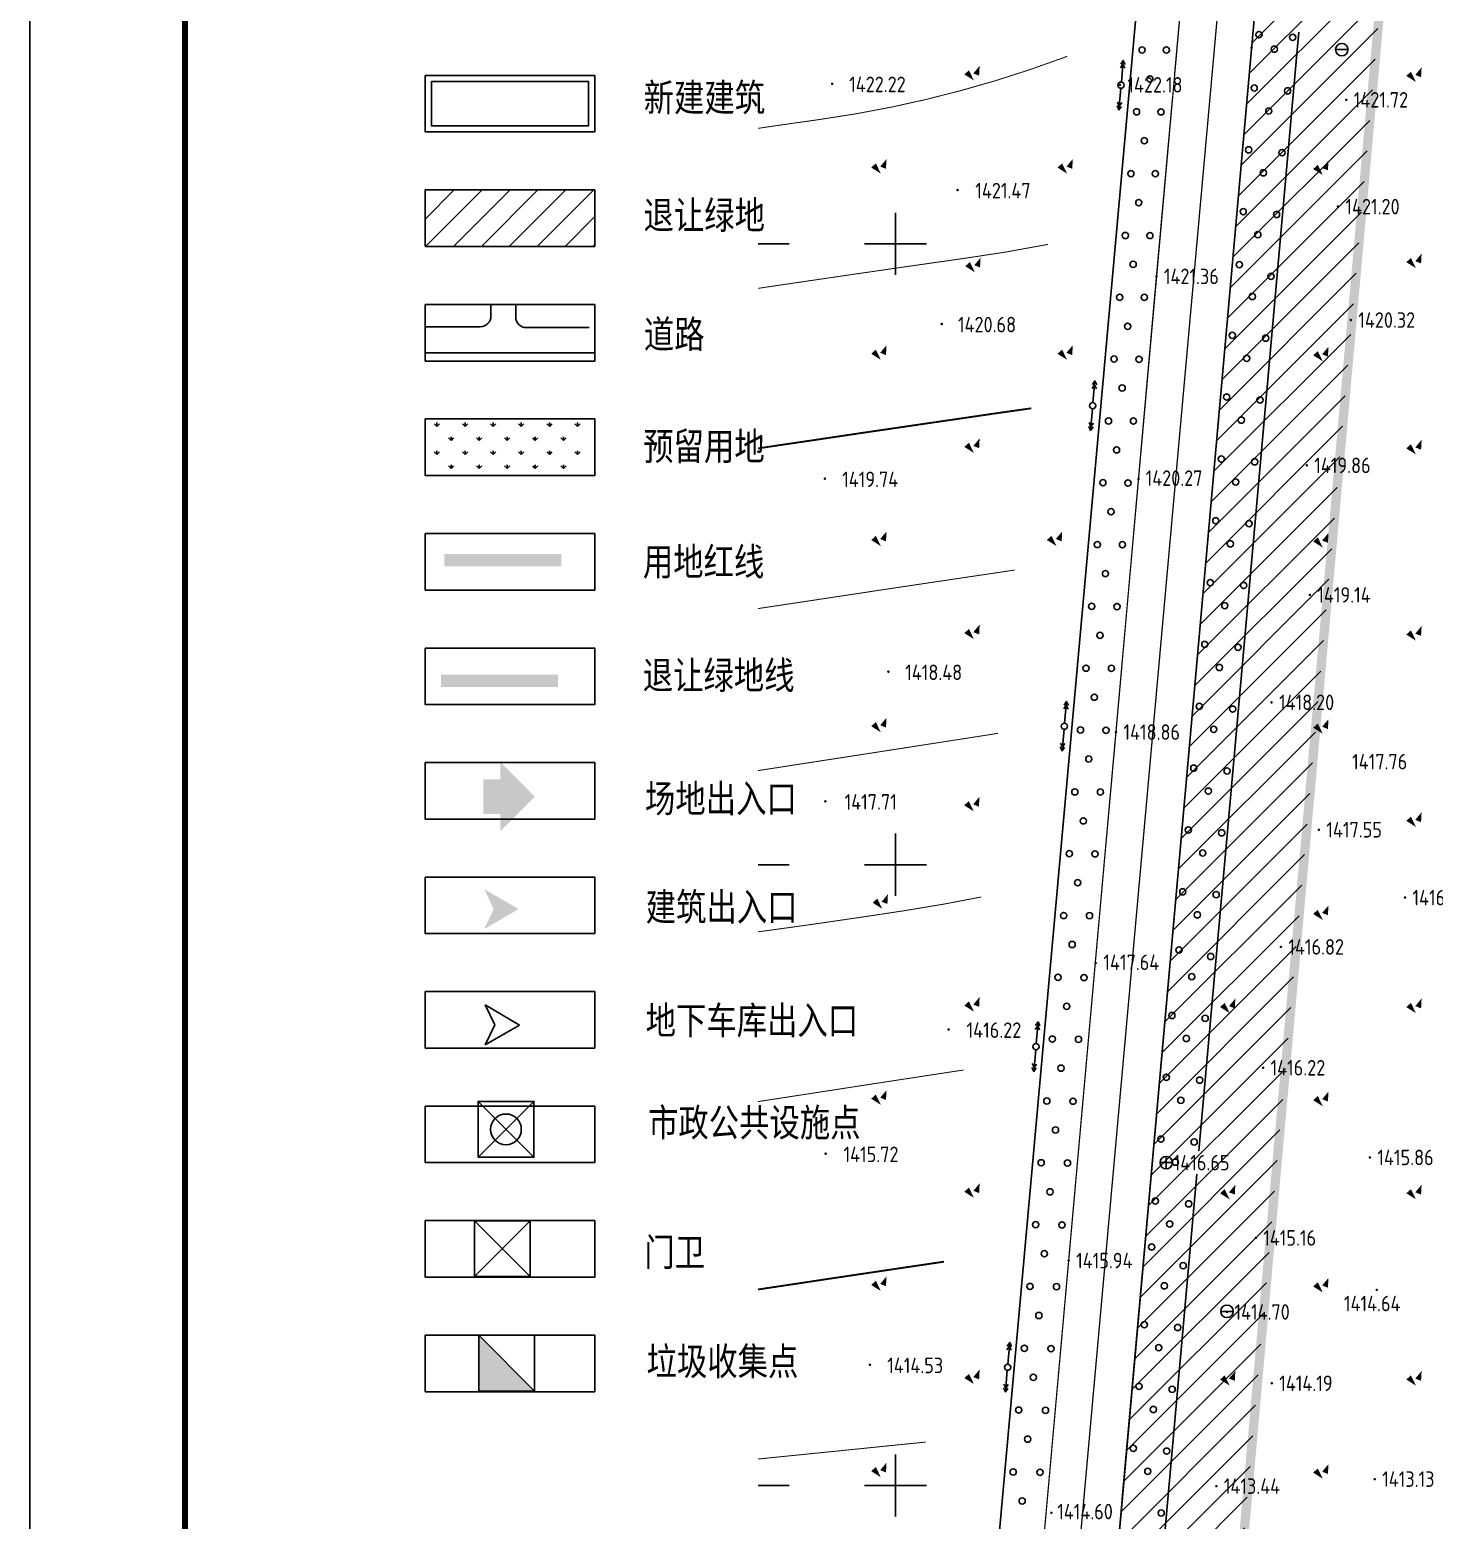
# Model space of a CAD drawing. Extents: x -2226 to 12369489, y -12501589 to 2275.
# Drawn here: x 5663292.6 to 5663518.8, y -6547813 to -6547572.9 of the extents above; entities that cross this region are included whole.
import ezdxf
from ezdxf.enums import TextEntityAlignment as Align

# ---------------------------------------------------------------- set-up
doc = ezdxf.new("R2010")
doc.units = 0
doc.header["$LTSCALE"] = 1000
doc.header["$MEASUREMENT"] = 0
for name, pattern in [('ACAD_ISO05W100', [34, 24, -3, 0.5, -3, 0.5, -3]), ('DASHDOT2', [0.5, 0.25, -0.125, 0, -0.125]), ('DIVIDE', [1.25, 0.5, -0.25, 0, -0.25, 0, -0.25])]:
    doc.linetypes.add(name, pattern=pattern)
doc.layers.get('0').update_dxf_attribs({"linetype": 'CONTINUOUS'})
for name, color, linetype in [('DLSS', 4, 'CONTINUOUS'), ('PUB_DIM', 3, 'CONTINUOUS'), ('PUB_HATCH', 8, 'CONTINUOUS'), ('PUB_TEXT', 7, 'CONTINUOUS'), ('PUB_TITLE', 7, 'CONTINUOUS'), ('TEXT', 7, 'CONTINUOUS'), ('周边地形图', 8, 'CONTINUOUS'), ('外轮廓线', 2, 'CONTINUOUS'), ('建筑轮廓', 2, 'CONTINUOUS'), ('用地红线', 1, 'DIVIDE'), ('看线', 92, 'CONTINUOUS'), ('红线', 1, 'CONTINUOUS'), ('车行道', 5, 'CONTINUOUS')]:
    doc.layers.add(name, color=color, linetype=linetype)
doc.layers.add('道路红线', color=1, linetype='CONTINUOUS', lineweight=0)
doc.styles.add('HT', font='simhei.ttf', dxfattribs={"width": 0.8})
doc.styles.get("Standard").update_dxf_attribs({"font": 'GBENOR', "bigfont": 'GBCBIG'})

# ---------------------------------------------------------------- blocks, each defined once
blk = doc.blocks.new('gc170')
at = {"linetype": 'Continuous'}
blk.add_circle((0, 0), 0.5, dxfattribs=at)
blk = doc.blocks.new('GC042')
blk.add_line((-1, 0), (1, 0))
blk.add_circle((0, 0), 1)
blk = doc.blocks.new('gc090')
for points in [[(-1.02, 0.41, 1, 0, 0), (0.15, -0.9, 0, 0, 0)], [(1.07, 1.45, 0, 1, 0), (0.52, 0.05, 1, 1, 0)]]:
    blk.add_lwpolyline(points, format="xyseb")
blk = doc.blocks.new('gc013a')
at = {"linetype": 'Continuous'}
blk.add_line((0.5, 0), (4, 0), dxfattribs=at)
at = {"linetype": 'Continuous', "flags": 128}
for points in [[(2.77, 0.35), (3.38, 0), (2.77, -0.35)], [(3.39, 0.35), (4, 0), (3.39, -0.35)]]:
    blk.add_lwpolyline(points, dxfattribs=at)
blk = doc.blocks.new('GC200')
at = {"linetype": 'Continuous', "const_width": 0.2, "flags": 128}
blk.add_lwpolyline([(-0.1, 0, 1), (0.1, 0, 1)], format="xyb", close=True, dxfattribs=at)
blk = doc.blocks.new('gc043')
for p, q in [((-1, 0), (1, 0)), ((0, -1), (0, 1))]:
    blk.add_line(p, q)
blk.add_circle((0, 0), 1)
blk = doc.blocks.new('ewrtrtutr')
at = {"layer": '看线'}
for p, q in [((26808744, 21337593), (26813244, 21342093)), ((26808744, 21342093), (26813244, 21337593))]:
    blk.add_line(p, q, dxfattribs=at)
at = {"layer": '看线', "elevation": 489000}
blk.add_lwpolyline([(26808744, 21337593), (26813244, 21337593), (26813244, 21342093), (26808744, 21342093)], close=True, dxfattribs=at)
blk = doc.blocks.new('ewrt')
at = {"layer": 'PUB_TEXT'}
blk.add_circle((26810496, 21299523), 1237, dxfattribs=at)
at = {"layer": '看线'}
for p, q in [((26808246, 21301773), (26812746, 21297273)), ((26808246, 21297273), (26812746, 21301773))]:
    blk.add_line(p, q, dxfattribs=at)
at = {"layer": '看线', "elevation": 489000}
blk.add_lwpolyline([(26808246, 21297273), (26812746, 21297273), (26812746, 21301773), (26808246, 21301773)], close=True, dxfattribs=at)

msp = doc.modelspace()

# ---------------------------------------------------------------- hatches: boundary and pattern name
at = {"layer": 'PUB_DIM'}
msp.add_hatch(color=3, dxfattribs=at).paths.add_polyline_path([(5663367.3, -6547714.56), (5663365.79, -6547711.36), (5663371.32, -6547714.56), (5663365.79, -6547717.76)])
at = {"layer": 'PUB_HATCH'}
h = msp.add_hatch(dxfattribs=at)
h.set_pattern_fill('GRASS', color=256, scale=1599.999998, angle=360, style=0)
h.set_pattern_definition([(90, (5610842.0861, -6581263.4133), (-2.26274628, 2.26274207), [0.6000001, -3.92548404]), (44.9999466, (5610842.086, -6581263.4133), (-2.26274628, 2.26274207), [0.60000066, -2.60000285]), (135.0000534, (5610842.086, -6581263.4133), (-2.26274628, -2.26274207), [0.60000066, -2.60000285])])
h.paths.add_polyline_path([(5663382.18, -6547644.72), (5663382.18, -6547635.61), (5663356.27, -6547635.61), (5663356.27, -6547644.72)])
at = {"layer": 'PUB_TEXT'}
h = msp.add_hatch(dxfattribs=at)
h.set_pattern_fill('ANSI31', color=62, scale=2, style=0)
h.set_pattern_definition([(45, (5659762.3015, -6542474.5832), (-2.245064, 2.245064), [])])
h.paths.add_polyline_path([(5663473.99, -6547974.44), (5663811.29, -6548013.16), (5663803.53, -6548018.87), (5663798.4, -6548024.15), (5663793.4, -6548031.23), (5663457.36, -6547992.66), (5663455.09, -6547991.63), (5663453.92, -6547990.57), (5663452.92, -6547988.73), (5663452.74, -6547987.81), (5663493.87, -6547525.21), (5663494.28, -6547522.42), (5663495.13, -6547520.82), (5663496.36, -6547519.38), (5663497.42, -6547518.57), (5663499.28, -6547518), (5663502.79, -6547518.35), (5664257.18, -6547672.12), (5664260.62, -6547675.58), (5664263.78, -6547680.43), (5664265.2, -6547683.16), (5664266.64, -6547686.39), (5664267.08, -6547688.5), (5664267.32, -6547692.27), (5664267.25, -6547694.09), (5664234.43, -6547954.44), (5664230.47, -6547954.27), (5664222.81, -6547955.85), (5664215.94, -6547959.91), (5664213.24, -6547962.58), (5664247.31, -6547692.36), (5664246.5, -6547690.54), (5663512.56, -6547540.76)])
h = msp.add_hatch(dxfattribs=at)
h.set_pattern_fill('ANSI31', color=3, scale=2, style=0)
h.set_pattern_definition([(45, (5659762.3015, -6542477.5375), (-2.245064, 2.245064), [])])
h.paths.add_polyline_path([(5663356.27, -6547598.71), (5663383.59, -6547598.71), (5663383.59, -6547607.82), (5663356.27, -6547607.82)])
msp.add_hatch(color=1, dxfattribs=at).paths.add_polyline_path([(5663368.4, -6547701.99), (5663373.94, -6547696.45), (5663368.4, -6547690.91), (5663368.4, -6547693.68), (5663365.64, -6547693.68), (5663365.64, -6547699.22), (5663368.4, -6547699.22)])
at = {"layer": '看线'}
msp.add_hatch(color=256, dxfattribs=at).paths.add_polyline_path([(5663364.9, -6547792.2), (5663373.9, -6547792.2), (5663364.9, -6547783.2)])

# ---------------------------------------------------------------- linework, layer by layer
at = {"color": 1, "linetype": 'Continuous'}
msp.add_line((5663365.93, -6547730), (5663371.48, -6547733.27), dxfattribs=at)
at = {"layer": 'DLSS', "linetype": 'Continuous', "const_width": 0.2, "flags": 128}
for points in [[(5663449.46, -6547888.01), (5663480.26, -6547543.48), (5663482.31, -6547519.18)], [(5663493.87, -6547525.21), (5663458.45, -6547922.35)], [(5663489.58, -6547573.29), (5663489.36, -6547575.78), (5663486.25, -6547610.77)], [(5663465.61, -6547707.41), (5663467.53, -6547686.05), (5663474.04, -6547612.64), (5663476.65, -6547583.66)]]:
    msp.add_lwpolyline(points, dxfattribs=at)
at = {"layer": 'PUB_TITLE'}
msp.add_lwpolyline([(5663292.59, -6548248.25), (5664481.59, -6548248.25), (5664481.59, -6547407.25), (5663292.59, -6547407.25)], close=True, dxfattribs=at)
at = {"layer": 'PUB_TITLE', "const_width": 1}
msp.add_lwpolyline([(5663317.59, -6548238.25), (5664471.59, -6548238.25), (5664471.59, -6547417.25), (5663317.59, -6547417.25)], close=True, dxfattribs=at)
at = {"layer": '周边地形图'}
for p, q in [((5663432, -6547612.41), (5663432, -6547602.41)), ((5663409.89, -6547607.41), (5663414.89, -6547607.41)), ((5663427, -6547607.41), (5663437, -6547607.41)), ((5663432, -6547712.41), (5663432, -6547702.41)), ((5663409.89, -6547707.41), (5663414.89, -6547707.41)), ((5663427, -6547707.41), (5663437, -6547707.41)), ((5663432, -6547812.41), (5663432, -6547802.41)), ((5663409.89, -6547807.41), (5663414.89, -6547807.41)), ((5663427, -6547807.41), (5663437, -6547807.41))]:
    msp.add_line(p, q, dxfattribs=at)
at = {"layer": '周边地形图', "const_width": 0.2, "flags": 128}
for points in [[(5663476.98, -6547579.91), (5663480.26, -6547543.48), (5663482.07, -6547522.85)], [(5663489.58, -6547573.29), (5663489.36, -6547575.78), (5663486.25, -6547610.77)], [(5663465.61, -6547707.41), (5663467.53, -6547686.05), (5663474.04, -6547612.64), (5663476.65, -6547583.66)], [(5663485.91, -6547614.52), (5663483.36, -6547643.26)], [(5663483.03, -6547647.01), (5663479.71, -6547684.17)], [(5663479.37, -6547687.92), (5663477.63, -6547707.41)], [(5663449.8, -6547884.26), (5663452.24, -6547856.8), (5663459.91, -6547771.18), (5663465.61, -6547707.41)], [(5663477.63, -6547707.41), (5663476.4, -6547721.25)], [(5663476.06, -6547725), (5663472.1, -6547769.31)], [(5663471.76, -6547773.06), (5663468.48, -6547809.74)]]:
    msp.add_lwpolyline(points, dxfattribs=at)
at = {"layer": '周边地形图', "flags": 128}
for points in [[(5663473.29, -6547542.25), (5663458.42, -6547707.41)], [(5663496.96, -6547573.29), (5663496.65, -6547576.78), (5663490.49, -6547646.14), (5663485.02, -6547707.41)], [(5663458.42, -6547707.41), (5663434.32, -6547975.05)], [(5663485.02, -6547707.41), (5663483.52, -6547724.13), (5663480.89, -6547753.53)], [(5663480.56, -6547757.28), (5663475.61, -6547812.62), (5663468.97, -6547887.14), (5663463.01, -6547954.06), (5663462.03, -6547965.51)]]:
    msp.add_lwpolyline(points, dxfattribs=at)
at = {"layer": '周边地形图', "const_width": 0.2, "flags": 128}
for points in [[(5663489.26, -6547575.78, 1), (5663489.46, -6547575.78, 1)], [(5663421.72, -6547581.61, 1), (5663421.92, -6547581.61, 1)], [(5663504.52, -6547584.2, 1), (5663504.72, -6547584.2, 1)], [(5663441.92, -6547598.73, 1), (5663442.12, -6547598.73, 1)], [(5663503.18, -6547601.4, 1), (5663503.38, -6547601.4, 1)], [(5663473.94, -6547612.64, 1), (5663474.14, -6547612.64, 1)], [(5663439.36, -6547620.31, 1), (5663439.56, -6547620.31, 1)], [(5663505.25, -6547619.67, 1), (5663505.45, -6547619.67, 1)], [(5663498.16, -6547643.08, 1), (5663498.36, -6547643.08, 1)], [(5663420.54, -6547645.23, 1), (5663420.74, -6547645.23, 1)], [(5663471.05, -6547645.29, 1), (5663471.25, -6547645.29, 1)], [(5663498.65, -6547663.95, 1), (5663498.85, -6547663.95, 1)], [(5663430.77, -6547676.32, 1), (5663430.97, -6547676.32, 1)], [(5663492.49, -6547681.26, 1), (5663492.69, -6547681.26, 1)], [(5663467.43, -6547686.05, 1), (5663467.63, -6547686.05, 1)], [(5663420.62, -6547697.2, 1), (5663420.82, -6547697.2, 1)], [(5663500.11, -6547701.78, 1), (5663500.31, -6547701.78, 1)], [(5663513.98, -6547712.71, 1), (5663514.18, -6547712.71, 1)], [(5663493.99, -6547720.65, 1), (5663494.19, -6547720.65, 1)], [(5663464.15, -6547723.25, 1), (5663464.35, -6547723.25, 1)], [(5663440.47, -6547733.96, 1), (5663440.67, -6547733.96, 1)], [(5663491.12, -6547740.12, 1), (5663491.32, -6547740.12, 1)], [(5663420.67, -6547753.97, 1), (5663420.87, -6547753.97, 1)], [(5663475.52, -6547755.41, 1), (5663475.72, -6547755.41, 1)], [(5663508.33, -6547754.57, 1), (5663508.53, -6547754.57, 1)], [(5663489.94, -6547767.53, 1), (5663490.14, -6547767.53, 1)], [(5663459.81, -6547771.18, 1), (5663460.01, -6547771.18, 1)], [(5663509.43, -6547775.9, 1), (5663509.63, -6547775.9, 1)], [(5663485.31, -6547779.46, 1), (5663485.51, -6547779.46, 1)], [(5663427.8, -6547787.97, 1), (5663428, -6547787.97, 1)], [(5663492.52, -6547790.95, 1), (5663492.72, -6547790.95, 1)], [(5663509.1, -6547806.39, 1), (5663509.3, -6547806.39, 1)], [(5663483.6, -6547807.52, 1), (5663483.8, -6547807.52, 1)], [(5663457.04, -6547811.81, 1), (5663457.24, -6547811.81, 1)]]:
    msp.add_lwpolyline(points, format="xyb", close=True, dxfattribs=at)
at = {"layer": '周边地形图'}
for points, const_width in [([(5663459.67, -6547577.18), (5663459.06, -6547577.42), (5663453.53, -6547579.38), (5663447.97, -6547581.16), (5663442.4, -6547582.75), (5663436.8, -6547584.17), (5663431.18, -6547585.41), (5663425.55, -6547586.47), (5663419.5, -6547587.41)], 0.15), ([(5663419.5, -6547587.41), (5663412.95, -6547588.34), (5663409.89, -6547588.79)], 0.15), ([(5663456.57, -6547607.47), (5663456.26, -6547607.54), (5663449.84, -6547608.71), (5663443.28, -6547609.71), (5663435.43, -6547610.83), (5663425.14, -6547612.32), (5663419.5, -6547613.15)], 0.15), ([(5663419.5, -6547613.15), (5663412.41, -6547614.19), (5663409.89, -6547614.57)], 0.15), ([(5663453.88, -6547633.89), (5663448.75, -6547634.62), (5663438.07, -6547636.18), (5663426.13, -6547637.93), (5663419.5, -6547638.92)], 0.3), ([(5663419.5, -6547638.92), (5663412.92, -6547639.89), (5663409.89, -6547640.35)], 0.3), ([(5663451.21, -6547659.95), (5663450.53, -6547660.05), (5663443.67, -6547661.07), (5663436.15, -6547662.19), (5663427.97, -6547663.42), (5663419.5, -6547664.7)], 0.15), ([(5663419.5, -6547664.7), (5663419.14, -6547664.76), (5663409.9, -6547666.15), (5663409.89, -6547666.16)], 0.15), ([(5663448.53, -6547686.25), (5663447.52, -6547686.41), (5663437.3, -6547688), (5663425.35, -6547689.86), (5663419.5, -6547690.76)], 0.15), ([(5663419.5, -6547690.76), (5663411.65, -6547691.98), (5663409.89, -6547692.25)], 0.15), ([(5663445.84, -6547712.61), (5663440.03, -6547713.72), (5663433.33, -6547714.84), (5663426.3, -6547715.9), (5663419.5, -6547716.89)], 0.15), ([(5663419.5, -6547716.89), (5663418.9, -6547716.98), (5663411.13, -6547718.06), (5663409.89, -6547718.22)], 0.15), ([(5663442.99, -6547740.48), (5663436.97, -6547741.4), (5663429.27, -6547742.58), (5663419.5, -6547744.09)], 0.15), ([(5663419.5, -6547744.09), (5663409.89, -6547745.57)], 0.15), ([(5663439.83, -6547771.36), (5663436.4, -6547771.87), (5663428.53, -6547773.04), (5663421.75, -6547774.05), (5663419.5, -6547774.39)], 0.3), ([(5663419.5, -6547774.39), (5663416.06, -6547774.91), (5663411.45, -6547775.6), (5663409.89, -6547775.84)], 0.3), ([(5663436.87, -6547800.42), (5663436.34, -6547800.48), (5663434.09, -6547800.7), (5663431.63, -6547800.95), (5663428.98, -6547801.22), (5663426.12, -6547801.51), (5663423.06, -6547801.82), (5663419.8, -6547802.15), (5663419.5, -6547802.18)], 0.15), ([(5663419.5, -6547802.18), (5663416.33, -6547802.5), (5663412.66, -6547802.87), (5663409.89, -6547803.15)], 0.15)]:
    msp.add_lwpolyline(points, dxfattribs=dict(at, const_width=const_width))
at = {"layer": '外轮廓线', "color": 0}
for points in [[(5663356.27, -6547580.26), (5663383.59, -6547580.26), (5663383.59, -6547589.37), (5663356.27, -6547589.37)], [(5663356.27, -6547598.71), (5663383.59, -6547598.71), (5663383.59, -6547607.82), (5663356.27, -6547607.82)], [(5663356.27, -6547617.16), (5663383.59, -6547617.16), (5663383.59, -6547626.27), (5663356.27, -6547626.27)], [(5663356.27, -6547635.61), (5663383.59, -6547635.61), (5663383.59, -6547644.72), (5663356.27, -6547644.72)], [(5663356.27, -6547654.06), (5663383.59, -6547654.06), (5663383.59, -6547663.16), (5663356.27, -6547663.16)], [(5663356.27, -6547672.51), (5663383.59, -6547672.51), (5663383.59, -6547681.61), (5663356.27, -6547681.61)], [(5663356.27, -6547690.96), (5663383.59, -6547690.96), (5663383.59, -6547700.06), (5663356.27, -6547700.06)], [(5663356.27, -6547709.41), (5663383.59, -6547709.41), (5663383.59, -6547718.51), (5663356.27, -6547718.51)], [(5663356.27, -6547727.85), (5663383.59, -6547727.85), (5663383.59, -6547736.96), (5663356.27, -6547736.96)], [(5663356.27, -6547746.3), (5663383.59, -6547746.3), (5663383.59, -6547755.41), (5663356.27, -6547755.41)], [(5663356.27, -6547764.75), (5663383.59, -6547764.75), (5663383.59, -6547773.86), (5663356.27, -6547773.86)], [(5663356.27, -6547783.2), (5663383.59, -6547783.2), (5663383.59, -6547792.31), (5663356.27, -6547792.31)]]:
    msp.add_lwpolyline(points, close=True, dxfattribs=at)
at = {"layer": '建筑轮廓'}
msp.add_lwpolyline([(5663357.27, -6547581.26), (5663382.59, -6547581.26), (5663382.59, -6547588.37), (5663357.27, -6547588.37)], close=True, dxfattribs=at)
at = {"layer": '用地红线', "color": 1, "linetype": 'ACAD_ISO05W100', "ltscale": 0.4}
msp.add_line((5663493.87, -6547525.21), (5663453.19, -6547982.57), dxfattribs=at)
at = {"layer": '用地红线', "color": 1, "linetype": 'DIVIDE', "ltscale": 15, "const_width": 1.5}
msp.add_lwpolyline([(5664246.39, -6547690.34), (5663731.16, -6547585.38), (5663512.56, -6547540.76), (5663473.99, -6547974.44), (5664201.2, -6548057.92), (5664247.28, -6547693.07), (5664247.31, -6547692.63), (5664247.31, -6547692.1), (5664246.62, -6547690.74)], close=True, dxfattribs=at)
at = {"layer": '用地红线', "color": 4, "linetype": 'DIVIDE', "ltscale": 15, "const_width": 1.5}
msp.add_lwpolyline([(5663512.56, -6547540.76), (5663658.06, -6547570.46), (5663605.21, -6547989.5), (5663473.99, -6547974.44)], close=True, dxfattribs=at)
at = {"layer": '看线', "color": 1}
for p, q in [((5663367.47, -6547733.22), (5663365.93, -6547730)), ((5663365.95, -6547736.41), (5663367.47, -6547733.22)), ((5663371.48, -6547733.27), (5663365.95, -6547736.41))]:
    msp.add_line(p, q, dxfattribs=at)
at = {"layer": '看线'}
msp.add_line((5663364.9, -6547783.2), (5663373.9, -6547792.2), dxfattribs=at)
msp.add_lwpolyline([(5663364.9, -6547792.2), (5663373.9, -6547792.2), (5663373.9, -6547783.2), (5663364.9, -6547783.2)], close=True, dxfattribs=at)
at = {"layer": '红线', "linetype": 'ACAD_ISO05W100', "ltscale": 0.2, "const_width": 2}
msp.add_lwpolyline([(5663359.38, -6547658.34), (5663378.22, -6547658.34)], dxfattribs=at)
at = {"layer": '红线', "color": 3, "linetype": 'ACAD_ISO05W100', "ltscale": 0.2, "const_width": 2}
msp.add_lwpolyline([(5663358.82, -6547677.8), (5663377.66, -6547677.8)], dxfattribs=at)
at = {"layer": '车行道', "color": 5}
for p, q in [((5663366.86, -6547619.03), (5663366.86, -6547617.16)), ((5663370.86, -6547619.17), (5663370.86, -6547617.16)), ((5663365.14, -6547620.75), (5663356.27, -6547620.75)), ((5663382.68, -6547620.89), (5663372.58, -6547620.89)), ((5663383.59, -6547624.97), (5663356.27, -6547624.97))]:
    msp.add_line(p, q, dxfattribs=at)
for centre, start, end in [((5663365.14, -6547619.03), 270, 0), ((5663372.58, -6547619.17), 180, 270)]:
    msp.add_arc(centre, 1.72, start, end, dxfattribs=at)
at = {"layer": '道路红线', "linetype": 'DASHDOT2', "ltscale": 25}
msp.add_line((5663489.1, -6547511.9), (5663445.45, -6547997.32), dxfattribs=at)

# ---------------------------------------------------------------- block references
at = {"layer": 'TEXT', "xscale": 0.002000007778406143, "yscale": 0.002000000327825546, "zscale": 0.001}
for name, p in [('ewrt', (5609748.08, -6590349.1)), ('ewrtrtutr', (5609746.49, -6590448.95))]:
    msp.add_blockref(name, p, dxfattribs=at)
at = {"layer": '周边地形图', "color": 8, "zscale": 0.001}
for name, p, rotation in [('gc170', (5663490.55, -6547573.71), 84.92526961732766), ('gc170', (5663496, -6547574.13), 84.92526961732766), ('gc170', (5663471.74, -6547576.17), 84.81798411676819), ('gc170', (5663475.65, -6547576.18), 84.92362745756222), ('gc170', (5663493.02, -6547576.04), 264.9189837998187), ('gc013a', (5663468.35, -6547581.84), 84.9410146467361), ('gc170', (5663472.99, -6547580.83), 264.8705264077778), ('gc013a', (5663468.35, -6547581.84), 264.9410146467361), ('gc170', (5663489.79, -6547582.29), 84.92526961732766), ('gc170', (5663495.16, -6547582.75), 84.92526961732766), ('gc170', (5663470.84, -6547586.13), 84.81798411676819), ('gc170', (5663474.76, -6547586.14), 84.92362745756222), ('gc170', (5663492.14, -6547586), 264.9189837998187), ('gc170', (5663472.09, -6547590.79), 264.8705264077778), ('gc170', (5663488.91, -6547592.25), 84.92526961732766), ('gc170', (5663494.27, -6547592.71), 84.92526961732766), ('gc170', (5663469.93, -6547596.09), 84.81798411676819), ('gc170', (5663473.88, -6547596.1), 84.92362745756222), ('gc170', (5663491.25, -6547595.96), 264.9189837998187), ('gc170', (5663471.2, -6547600.75), 264.8705264077778), ('gc170', (5663488.02, -6547602.21), 84.92526961732766), ('gc170', (5663493.39, -6547602.67), 84.92526961732766), ('gc170', (5663469.03, -6547606.05), 84.81798411676819), ('gc170', (5663472.99, -6547606.06), 84.92362745756222), ('gc170', (5663490.37, -6547605.92), 264.9189837998187), ('gc170', (5663470.3, -6547610.71), 264.8705264077778), ('gc170', (5663487.41, -6547610.76), 84.92526961732766), ('gc170', (5663492.5, -6547612.63), 84.92526961732766), ('gc170', (5663468.13, -6547616), 84.81798411676819), ('gc170', (5663472.11, -6547616.02), 84.92362745756222), ('gc170', (5663489.48, -6547615.88), 264.9189837998187), ('gc170', (5663469.41, -6547620.67), 264.8705264077778), ('gc170', (5663486.26, -6547622.13), 84.92526961732766), ('gc170', (5663491.62, -6547622.59), 84.92526961732766), ('gc170', (5663467.23, -6547625.96), 84.81798411676819), ('gc170', (5663471.22, -6547625.99), 84.92362745756222), ('gc170', (5663488.59, -6547625.84), 264.9189837998187), ('gc013a', (5663463.78, -6547633.47), 84.9410146467361), ('gc170', (5663468.52, -6547630.63), 264.8705264077778), ('gc170', (5663485.37, -6547632.09), 84.92526961732766), ('gc170', (5663490.73, -6547632.55), 84.92526961732766), ('gc013a', (5663463.78, -6547633.47), 264.9413782239917), ('gc170', (5663466.32, -6547635.92), 84.81798411676819), ('gc170', (5663470.34, -6547635.95), 84.92362745756222), ('gc170', (5663487.71, -6547635.8), 264.9189837998187), ('gc170', (5663467.62, -6547640.59), 264.8705264077778), ('gc170', (5663484.49, -6547642.05), 84.92526961732766), ('gc170', (5663489.85, -6547642.51), 84.92526961732766), ('gc170', (5663465.42, -6547645.88), 84.81798411676819), ('gc170', (5663469.45, -6547645.91), 84.92362745756222), ('gc170', (5663486.82, -6547645.76), 264.9189837998187), ('gc170', (5663466.73, -6547650.55), 264.8705264077778), ('gc170', (5663483.6, -6547652.01), 84.92526961732766), ('gc170', (5663488.96, -6547652.47), 84.92526961732766), ('gc170', (5663464.52, -6547655.84), 84.81798411676819), ('gc170', (5663468.57, -6547655.87), 84.92362745756222), ('gc170', (5663485.94, -6547655.72), 264.9189837998187), ('gc170', (5663465.83, -6547660.51), 264.8705264077778), ('gc170', (5663482.72, -6547661.97), 84.92526961732766), ('gc170', (5663488.08, -6547662.43), 84.92526961732766), ('gc170', (5663463.61, -6547665.8), 84.81798411676819), ('gc170', (5663467.68, -6547665.83), 84.92362745756222), ('gc170', (5663485.05, -6547665.68), 264.9189837998187), ('gc170', (5663464.94, -6547670.47), 264.8705264077778), ('gc170', (5663481.83, -6547671.93), 84.92526961732766), ('gc170', (5663487.2, -6547672.39), 84.92526961732766), ('gc170', (5663462.71, -6547675.76), 84.81798411676819), ('gc170', (5663466.8, -6547675.79), 84.92362745756222), ('gc170', (5663484.17, -6547675.64), 264.9189837998187), ('gc013a', (5663459.21, -6547685.1), 84.94137822399175), ('gc170', (5663464.05, -6547680.43), 264.8705264077778), ('gc170', (5663480.95, -6547681.9), 84.92526961732766), ('gc170', (5663486.31, -6547682.35), 84.92526961732766), ('gc013a', (5663459.21, -6547685.1), 264.9411358730216), ('gc170', (5663461.81, -6547685.72), 84.81798411676819), ('gc170', (5663465.91, -6547685.75), 84.92362745756222), ('gc170', (5663483.28, -6547685.6), 264.9189837998187), ('gc170', (5663463.15, -6547690.39), 264.8705264077778), ('gc170', (5663480.06, -6547691.86), 84.92526961732766), ('gc170', (5663485.43, -6547692.31), 84.92526961732766), ('gc170', (5663460.9, -6547695.68), 84.81798411676819), ('gc170', (5663465.03, -6547695.71), 84.92362745756222), ('gc170', (5663482.39, -6547695.56), 264.9189837998187), ('gc170', (5663462.26, -6547700.35), 264.8705264077778), ('gc170', (5663479.18, -6547701.82), 84.92526961732766), ('gc170', (5663484.54, -6547702.28), 84.92526961732766), ('gc170', (5663460, -6547705.64), 84.81798411676819), ('gc170', (5663464.14, -6547705.67), 84.92362745756222), ('gc170', (5663481.51, -6547705.53), 264.9189837998187), ('gc170', (5663461.36, -6547710.31), 264.8705264077778), ('gc170', (5663478.29, -6547711.78), 84.92526961732766), ('gc170', (5663483.66, -6547712.24), 84.92526961732766), ('gc170', (5663459.1, -6547715.6), 84.81798411676819), ('gc170', (5663463.26, -6547715.63), 84.92362745756222), ('gc170', (5663480.62, -6547715.49), 264.9189837998187), ('gc170', (5663460.47, -6547720.27), 264.8705264077778), ('gc170', (5663477.68, -6547721.16), 84.92526961732766), ('gc170', (5663482.77, -6547722.2), 84.92526961732766), ('gc170', (5663479.74, -6547725.45), 264.9189837998187), ('gc170', (5663458.19, -6547725.55), 84.81798411676819), ('gc170', (5663462.37, -6547725.59), 84.92362745756222), ('gc170', (5663459.57, -6547730.23), 264.8705264077778), ('gc170', (5663476.53, -6547731.7), 84.92526961732766), ('gc170', (5663481.89, -6547732.16), 84.92526961732766), ('gc013a', (5663454.64, -6547736.73), 84.94113587302154), ('gc170', (5663457.29, -6547735.51), 84.81798411676819), ('gc170', (5663461.49, -6547735.55), 84.92362745756222), ('gc170', (5663478.85, -6547735.41), 264.9189837998187), ('gc013a', (5663454.64, -6547736.73), 264.9411358730216), ('gc170', (5663458.68, -6547740.19), 264.8705264077778), ('gc170', (5663475.64, -6547741.66), 84.92526961732766), ('gc170', (5663481, -6547742.12), 84.92526961732766), ('gc170', (5663456.39, -6547745.47), 84.81798411676819), ('gc170', (5663460.6, -6547745.51), 84.92362745756222), ('gc170', (5663477.97, -6547745.37), 264.9189837998187), ('gc170', (5663457.79, -6547750.15), 264.8705264077778), ('gc170', (5663474.76, -6547751.62), 84.92526961732766), ('gc170', (5663480.12, -6547752.08), 84.92526961732766), ('gc170', (5663455.48, -6547755.43), 84.81798411676819), ('gc170', (5663459.72, -6547755.48), 84.92362745756222), ('gc170', (5663477.08, -6547755.33), 264.9189837998187), ('gc170', (5663456.89, -6547760.11), 264.8705264077778), ('gc170', (5663473.87, -6547761.58), 84.92526961732766), ('gc170', (5663479.23, -6547762.04), 84.92526961732766), ('gc170', (5663454.58, -6547765.39), 84.81798411676819), ('gc170', (5663458.84, -6547765.44), 84.92362745756222), ('gc170', (5663476.19, -6547765.29), 264.9189837998187), ('gc170', (5663456, -6547770.07), 264.8705264077778), ('gc170', (5663473.26, -6547769), 84.92526961732766), ('gc170', (5663478.35, -6547772), 84.92526961732766), ('gc170', (5663453.68, -6547775.35), 84.81798411676819), ('gc170', (5663457.95, -6547775.4), 84.92362745756222), ('gc170', (5663475.31, -6547775.25), 264.9189837998187), ('gc170', (5663455.1, -6547780.03), 264.8705264077778), ('gc170', (5663472.1, -6547781.5), 84.92526961732766), ('gc170', (5663477.47, -6547781.96), 84.92526961732766), ('gc013a', (5663450.07, -6547788.36), 84.94113587302154), ('gc170', (5663452.77, -6547785.31), 84.81798411676819), ('gc170', (5663457.07, -6547785.36), 84.92362745756222), ('gc170', (5663474.42, -6547785.21), 264.9189837998187), ('gc013a', (5663450.07, -6547788.36), 264.9411358198686), ('gc170', (5663454.21, -6547789.99), 264.8705264077778), ('gc170', (5663471.22, -6547791.46), 84.92526961732766), ('gc170', (5663476.58, -6547791.92), 84.92526961732766), ('gc170', (5663451.87, -6547795.27), 84.81798411676819), ('gc170', (5663456.18, -6547795.32), 84.92362745756222), ('gc170', (5663473.54, -6547795.17), 264.9189837998187), ('gc170', (5663453.32, -6547799.95), 264.8705264077778), ('gc170', (5663470.33, -6547801.42), 84.92526961732766), ('gc170', (5663475.7, -6547801.88), 84.92526961732766), ('gc170', (5663450.97, -6547805.23), 84.81798411676819), ('gc170', (5663455.3, -6547805.28), 84.92362745756222), ('gc170', (5663472.65, -6547805.13), 264.9189837998187), ('gc170', (5663452.42, -6547809.91), 264.8705264077778), ('gc170', (5663474.81, -6547811.84), 84.92526961732766)]:
    msp.add_blockref(name, p, dxfattribs=dict(at, rotation=rotation))
for name, p in [('GC042', (5663503.89, -6547576.11)), ('gc090', (5663444.5, -6547580.18)), ('gc090', (5663515.68, -6547580.42)), ('gc170', (5663468.35, -6547581.84)), ('GC200', (5663468.17, -6547581.78)), ('gc090', (5663429.5, -6547595.18)), ('gc090', (5663459.5, -6547595.18)), ('gc090', (5663500.68, -6547595.42)), ('gc090', (5663444.65, -6547611.08)), ('gc090', (5663515.68, -6547610.42)), ('gc090', (5663429.5, -6547625.18)), ('gc090', (5663459.5, -6547625.18)), ('gc090', (5663500.68, -6547625.42)), ('gc170', (5663463.78, -6547633.47)), ('gc090', (5663444.5, -6547640.18)), ('gc090', (5663515.68, -6547640.42)), ('gc090', (5663429.5, -6547655.18)), ('gc090', (5663457.79, -6547655.18)), ('gc090', (5663500.68, -6547655.42)), ('gc090', (5663444.5, -6547670.18)), ('gc090', (5663515.68, -6547670.42)), ('gc090', (5663429.5, -6547685.18)), ('gc090', (5663500.68, -6547685.42)), ('gc170', (5663459.21, -6547685.1)), ('gc090', (5663444.47, -6547697.92)), ('gc090', (5663515.68, -6547700.42)), ('gc090', (5663429.73, -6547713.61)), ('gc090', (5663500.68, -6547715.42)), ('gc090', (5663444.5, -6547730.18)), ('gc090', (5663485.68, -6547730.42)), ('gc090', (5663515.68, -6547730.42)), ('gc170', (5663454.64, -6547736.73)), ('gc090', (5663429.5, -6547745.18)), ('gc090', (5663500.68, -6547745.42)), ('gc043', (5663475.62, -6547755.41)), ('gc090', (5663444.5, -6547760.18)), ('gc090', (5663485.68, -6547760.42)), ('gc090', (5663515.68, -6547760.42)), ('gc090', (5663429.5, -6547775.18)), ('gc090', (5663500.68, -6547775.42)), ('GC042', (5663485.41, -6547779.36)), ('gc090', (5663444.5, -6547790.18)), ('gc170', (5663450.07, -6547788.36)), ('gc090', (5663485.68, -6547790.42)), ('gc090', (5663515.68, -6547790.42)), ('gc090', (5663429.5, -6547805.18)), ('gc090', (5663500.68, -6547805.42))]:
    msp.add_blockref(name, p, dxfattribs=at)

# ---------------------------------------------------------------- texts
at = {"layer": 'TEXT', "color": 7, "style": 'HT', "width": 0.8}
for s, p in [('新建建筑', (5663391.46, -6547586.07)), ('退让绿地', (5663391.44, -6547605.01)), ('道路', (5663391.49, -6547624.2)), ('预留用地', (5663391.39, -6547642.24)), ('用地红线', (5663391.33, -6547660.83)), ('退让绿地线', (5663391.31, -6547679.13)), ('场地出入口', (5663391.67, -6547698.99)), ('建筑出入口', (5663391.78, -6547716.45)), ('地下车库出入口', (5663391.77, -6547734.73)), ('市政公共设施点', (5663392.16, -6547751.18)), ('门卫', (5663391.57, -6547772.07)), ('垃圾收集点', (5663391.93, -6547789.65))]:
    msp.add_text(s, height=4.481, dxfattribs=at).set_placement(p)
at = {"layer": '周边地形图'}
for s, p in [('1422.22', (5663429.11, -6547581.71)), ('1421.47', (5663449.32, -6547598.82)), ('1420.68', (5663446.76, -6547620.4)), ('1419.74', (5663427.94, -6547645.33)), ('1418.48', (5663438.17, -6547676.42)), ('1417.71', (5663428.02, -6547697.29)), ('1416.22', (5663447.87, -6547734.06)), ('1415.72', (5663428.07, -6547754.07)), ('1414.53', (5663435.19, -6547788.07))]:
    msp.add_text(s, height=2.5, dxfattribs=at).set_placement(p, align=Align.MIDDLE)
for s, p in [('1422.18', (5663469.37, -6547581.78)), ('1421.72', (5663505.82, -6547584.2)), ('1421.20', (5663504.48, -6547601.4)), ('1421.36', (5663475.24, -6547612.64)), ('1420.32', (5663506.55, -6547619.67)), ('1419.86', (5663499.46, -6547643.08)), ('1420.27', (5663472.3, -6547645.14)), ('1419.14', (5663499.95, -6547663.95)), ('1418.20', (5663493.79, -6547681.26)), ('1418.86', (5663468.73, -6547686.05)), ('1417.76', (5663505.56, -6547690.81)), ('1417.55', (5663501.41, -6547701.78)), ('1416.87', (5663515.28, -6547712.71)), ('1416.82', (5663495.29, -6547720.65)), ('1417.64', (5663465.5, -6547723.13)), ('1416.22', (5663492.42, -6547740.12)), ('1415.86', (5663509.63, -6547754.57)), ('1416.65', (5663476.82, -6547755.41)), ('1415.16', (5663491.24, -6547767.53)), ('1415.94', (5663461.11, -6547771.18)), ('1414.64', (5663504.24, -6547778.1)), ('1414.70', (5663486.61, -6547779.46)), ('1414.19', (5663493.82, -6547790.95)), ('1413.44', (5663484.9, -6547807.52)), ('1413.13', (5663510.4, -6547806.39)), ('1414.60', (5663458.06, -6547811.62))]:
    msp.add_text(s, height=2.5, dxfattribs=at).set_placement(p, align=Align.MIDDLE_LEFT)

doc.saveas('drawing.dxf')
